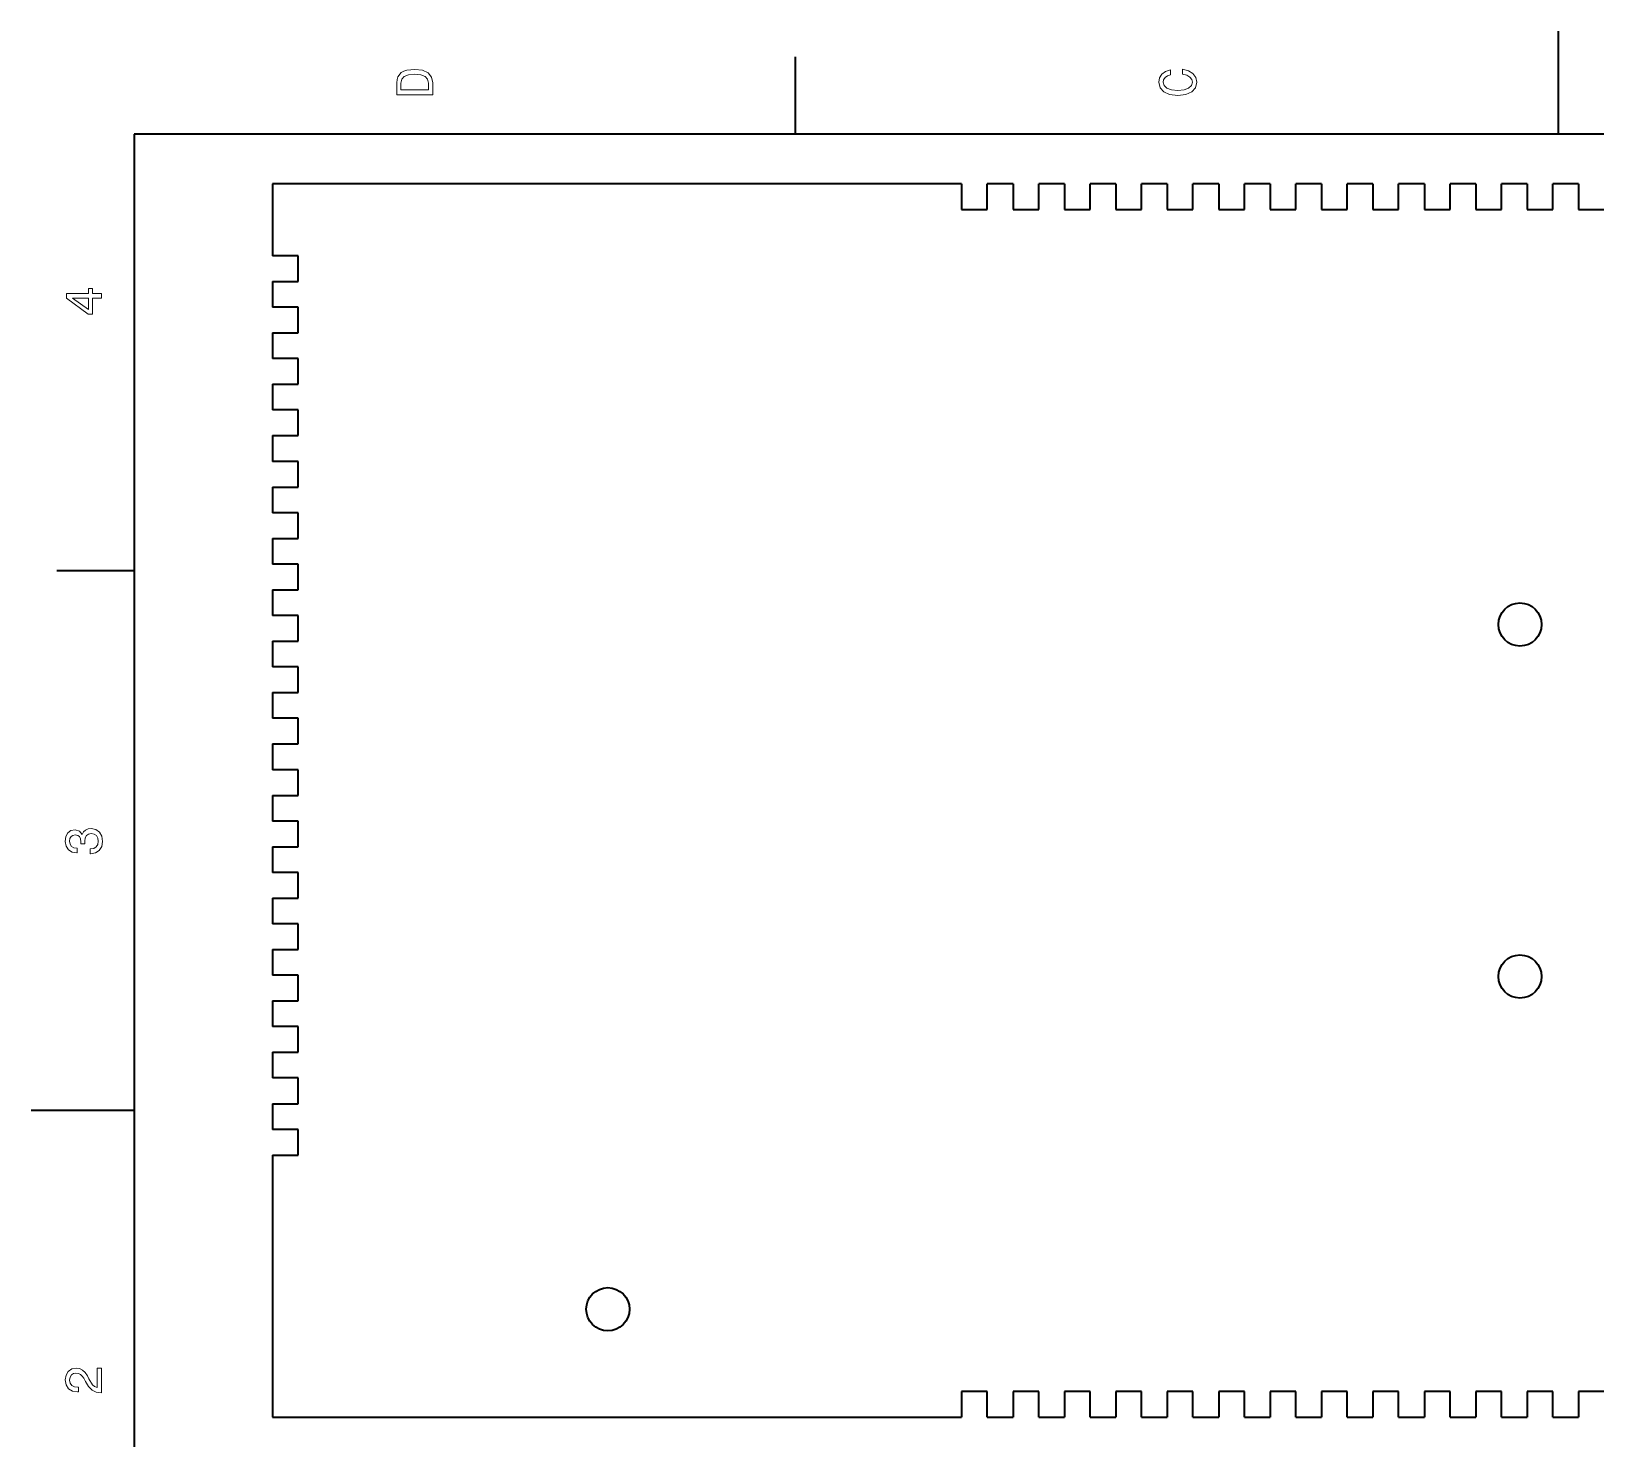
# Model space of a CAD drawing. Extents: x 0 to 297, y 0 to 210.
# Drawn here: x 0 to 152.1, y 73.1 to 210 of the extents above; entities that cross this region are included whole.
import ezdxf

# ---------------------------------------------------------------- set-up
doc = ezdxf.new("R2010")
doc.units = 0

msp = doc.modelspace()

# ---------------------------------------------------------------- linework, layer by layer
at = {"color": 7, "lineweight": 35}
for p, q in [((148.5, 200), (148.5, 210)), ((74.300003, 200), (74.300003, 207.5)), ((287, 200), (10, 200)), ((10, 200), (10, 10)), ((90.466797, 195.152878), (23.466797, 195.152878)), ((23.466797, 195.152878), (23.466797, 188.152878)), ((90.466797, 195.152878), (90.466797, 192.652878)), ((95.466797, 195.152878), (92.966797, 195.152878)), ((92.966797, 192.652878), (92.966797, 195.152878)), ((95.466797, 195.152878), (95.466797, 192.652878)), ((100.466797, 195.152878), (97.966797, 195.152878)), ((97.966797, 192.652878), (97.966797, 195.152878)), ((100.466797, 195.152878), (100.466797, 192.652878)), ((105.466797, 195.152878), (102.966797, 195.152878)), ((102.966797, 192.652878), (102.966797, 195.152878)), ((105.466797, 195.152878), (105.466797, 192.652878)), ((110.466797, 195.152878), (107.966797, 195.152878)), ((107.966797, 192.652878), (107.966797, 195.152878)), ((110.466797, 195.152878), (110.466797, 192.652878)), ((115.466797, 195.152878), (112.966797, 195.152878)), ((112.966797, 192.652878), (112.966797, 195.152878)), ((115.466797, 195.152878), (115.466797, 192.652878)), ((120.466797, 195.152878), (117.966797, 195.152878)), ((117.966797, 192.652878), (117.966797, 195.152878)), ((120.466797, 195.152878), (120.466797, 192.652878)), ((125.466797, 195.152878), (122.966797, 195.152878)), ((122.966797, 192.652878), (122.966797, 195.152878)), ((125.466797, 195.152878), (125.466797, 192.652878)), ((130.466797, 195.152878), (127.966797, 195.152878)), ((127.966797, 192.652878), (127.966797, 195.152878)), ((130.466797, 195.152878), (130.466797, 192.652878)), ((135.466797, 195.152878), (132.966797, 195.152878)), ((132.966797, 192.652878), (132.966797, 195.152878)), ((135.466797, 195.152878), (135.466797, 192.652878)), ((140.466797, 195.152878), (137.966797, 195.152878)), ((137.966797, 192.652878), (137.966797, 195.152878)), ((140.466797, 195.152878), (140.466797, 192.652878)), ((145.466797, 195.152878), (142.966797, 195.152878)), ((142.966797, 192.652878), (142.966797, 195.152878)), ((145.466797, 195.152878), (145.466797, 192.652878)), ((150.466797, 195.152878), (147.966797, 195.152878)), ((147.966797, 192.652878), (147.966797, 195.152878)), ((150.466797, 195.152878), (150.466797, 192.652878)), ((90.466797, 192.652878), (92.966797, 192.652878)), ((95.466797, 192.652878), (97.966797, 192.652878)), ((100.466797, 192.652878), (102.966797, 192.652878)), ((105.466797, 192.652878), (107.966797, 192.652878)), ((110.466797, 192.652878), (112.966797, 192.652878)), ((115.466797, 192.652878), (117.966797, 192.652878)), ((120.466797, 192.652878), (122.966797, 192.652878)), ((125.466797, 192.652878), (127.966797, 192.652878)), ((130.466797, 192.652878), (132.966797, 192.652878)), ((135.466797, 192.652878), (137.966797, 192.652878)), ((140.466797, 192.652878), (142.966797, 192.652878)), ((145.466797, 192.652878), (147.966797, 192.652878)), ((150.466797, 192.652878), (152.966797, 192.652878)), ((25.966797, 188.152878), (23.466797, 188.152878)), ((25.966797, 185.652878), (25.966797, 188.152878)), ((23.466797, 185.652878), (25.966797, 185.652878)), ((23.466797, 185.652878), (23.466797, 183.152878)), ((25.966797, 183.152878), (23.466797, 183.152878)), ((25.966797, 180.652878), (25.966797, 183.152878)), ((23.466797, 180.652878), (23.466797, 178.152878)), ((23.466797, 180.652878), (25.966797, 180.652878)), ((25.966797, 178.152878), (23.466797, 178.152878)), ((25.966797, 175.652878), (25.966797, 178.152878)), ((23.466797, 175.652878), (25.966797, 175.652878)), ((23.466797, 175.652878), (23.466797, 173.152878)), ((25.966797, 173.152878), (23.466797, 173.152878)), ((25.966797, 170.652878), (25.966797, 173.152878)), ((23.466797, 170.652878), (25.966797, 170.652878)), ((23.466797, 170.652878), (23.466797, 168.152878)), ((25.966797, 168.152878), (23.466797, 168.152878)), ((25.966797, 165.652878), (25.966797, 168.152878)), ((23.466797, 165.652878), (25.966797, 165.652878)), ((23.466797, 165.652878), (23.466797, 163.152878)), ((25.966797, 163.152878), (23.466797, 163.152878)), ((25.966797, 160.652878), (25.966797, 163.152878)), ((23.466797, 160.652878), (25.966797, 160.652878)), ((23.466797, 160.652878), (23.466797, 158.152878)), ((10, 157.5), (2.5, 157.5)), ((25.966797, 158.152878), (23.466797, 158.152878)), ((25.966797, 155.652878), (25.966797, 158.152878)), ((23.466797, 155.652878), (25.966797, 155.652878)), ((23.466797, 155.652878), (23.466797, 153.152878)), ((25.966797, 153.152878), (23.466797, 153.152878)), ((25.966797, 150.652878), (25.966797, 153.152878)), ((23.466797, 150.652878), (25.966797, 150.652878)), ((23.466797, 150.652878), (23.466797, 148.152878)), ((25.966797, 148.152878), (23.466797, 148.152878)), ((25.966797, 145.652878), (25.966797, 148.152878)), ((23.466797, 145.652878), (25.966797, 145.652878)), ((23.466797, 145.652878), (23.466797, 143.152878)), ((25.966797, 143.152878), (23.466797, 143.152878)), ((25.966797, 140.652878), (25.966797, 143.152878)), ((23.466797, 140.652878), (25.966797, 140.652878)), ((23.466797, 140.652878), (23.466797, 138.152878)), ((25.966797, 138.152878), (23.466797, 138.152878)), ((25.966797, 135.652878), (25.966797, 138.152878)), ((23.466797, 135.652878), (25.966797, 135.652878)), ((23.466797, 135.652878), (23.466797, 133.152878)), ((25.966797, 133.152878), (23.466797, 133.152878)), ((25.966797, 130.652878), (25.966797, 133.152878)), ((23.466797, 130.652878), (25.966797, 130.652878)), ((23.466797, 130.652878), (23.466797, 128.152878)), ((25.966797, 128.152878), (23.466797, 128.152878)), ((25.966797, 125.652878), (25.966797, 128.152878)), ((23.466797, 125.652878), (25.966797, 125.652878)), ((23.466797, 125.652878), (23.466797, 123.152878)), ((25.966797, 123.152878), (23.466797, 123.152878)), ((25.966797, 120.652878), (25.966797, 123.152878)), ((23.466797, 120.652878), (25.966797, 120.652878)), ((23.466797, 120.652878), (23.466797, 118.152878)), ((25.966797, 118.152878), (23.466797, 118.152878)), ((25.966797, 115.652878), (25.966797, 118.152878)), ((23.466797, 115.652878), (25.966797, 115.652878)), ((23.466797, 115.652878), (23.466797, 113.152878)), ((25.966797, 113.152878), (23.466797, 113.152878)), ((25.966797, 110.652878), (25.966797, 113.152878)), ((23.466797, 110.652878), (25.966797, 110.652878)), ((23.466797, 110.652878), (23.466797, 108.152878)), ((25.966797, 108.152878), (23.466797, 108.152878)), ((25.966797, 105.652878), (25.966797, 108.152878)), ((10, 105), (0, 105)), ((23.466797, 105.652878), (25.966797, 105.652878)), ((23.466797, 105.652878), (23.466797, 103.152878)), ((25.966797, 103.152878), (23.466797, 103.152878)), ((25.966797, 100.652878), (25.966797, 103.152878)), ((23.466797, 100.652878), (25.966797, 100.652878)), ((23.466797, 100.652878), (23.466797, 75.152878)), ((90.466797, 77.652878), (90.466797, 75.152878)), ((92.966797, 77.652878), (90.466797, 77.652878)), ((92.966797, 75.152878), (92.966797, 77.652878)), ((95.466797, 77.652878), (95.466797, 75.152878)), ((97.966797, 77.652878), (95.466797, 77.652878)), ((97.966797, 75.152878), (97.966797, 77.652878)), ((100.466797, 77.652878), (100.466797, 75.152878)), ((102.966797, 77.652878), (100.466797, 77.652878)), ((102.966797, 75.152878), (102.966797, 77.652878)), ((105.466797, 77.652878), (105.466797, 75.152878)), ((107.966797, 77.652878), (105.466797, 77.652878)), ((107.966797, 75.152878), (107.966797, 77.652878)), ((110.466797, 77.652878), (110.466797, 75.152878)), ((112.966797, 77.652878), (110.466797, 77.652878)), ((112.966797, 75.152878), (112.966797, 77.652878)), ((115.466797, 77.652878), (115.466797, 75.152878)), ((117.966797, 77.652878), (115.466797, 77.652878)), ((117.966797, 75.152878), (117.966797, 77.652878)), ((120.466797, 77.652878), (120.466797, 75.152878)), ((122.966797, 77.652878), (120.466797, 77.652878)), ((122.966797, 75.152878), (122.966797, 77.652878)), ((125.466797, 77.652878), (125.466797, 75.152878)), ((127.966797, 77.652878), (125.466797, 77.652878)), ((127.966797, 75.152878), (127.966797, 77.652878)), ((130.466797, 77.652878), (130.466797, 75.152878)), ((132.966797, 77.652878), (130.466797, 77.652878)), ((132.966797, 75.152878), (132.966797, 77.652878)), ((135.466797, 77.652878), (135.466797, 75.152878)), ((137.966797, 77.652878), (135.466797, 77.652878)), ((137.966797, 75.152878), (137.966797, 77.652878)), ((140.466797, 77.652878), (140.466797, 75.152878)), ((142.966797, 77.652878), (140.466797, 77.652878)), ((142.966797, 75.152878), (142.966797, 77.652878)), ((145.466797, 77.652878), (145.466797, 75.152878)), ((147.966797, 77.652878), (145.466797, 77.652878)), ((147.966797, 75.152878), (147.966797, 77.652878)), ((150.466797, 77.652878), (150.466797, 75.152878)), ((152.966797, 77.652878), (150.466797, 77.652878)), ((23.466797, 75.152878), (90.466797, 75.152878)), ((92.966797, 75.152878), (95.466797, 75.152878)), ((97.966797, 75.152878), (100.466797, 75.152878)), ((102.966797, 75.152878), (105.466797, 75.152878)), ((107.966797, 75.152878), (110.466797, 75.152878)), ((112.966797, 75.152878), (115.466797, 75.152878)), ((117.966797, 75.152878), (120.466797, 75.152878)), ((122.966797, 75.152878), (125.466797, 75.152878)), ((127.966797, 75.152878), (130.466797, 75.152878)), ((132.966797, 75.152878), (135.466797, 75.152878)), ((137.966797, 75.152878), (140.466797, 75.152878)), ((142.966797, 75.152878), (145.466797, 75.152878)), ((147.966797, 75.152878), (150.466797, 75.152878))]:
    msp.add_line(p, q, dxfattribs=at)
at = {"color": 7, "lineweight": 13}
for points in [[(35.533215, 204.994965), (35.533215, 203.829971), (39.033215, 203.829971), (39.033215, 204.994965), (38.922264, 205.544678), (38.584366, 205.953171), (38.034657, 206.205338), (37.283215, 206.296112), (36.516644, 206.215424), (36.21405, 206.114563), (35.971977, 205.973343), (35.644165, 205.56485), (35.563473, 205.297562)], [(35.951801, 204.959656), (36.027451, 205.342941), (36.259438, 205.605194), (36.672985, 205.761536), (37.283215, 205.811966), (37.873272, 205.756485), (38.286816, 205.600143), (38.533936, 205.332855), (38.614628, 204.959656), (38.614628, 204.298996), (35.951801, 204.298996)], [(111.93206, 205.817017), (112.355698, 205.716141), (112.658287, 205.549713), (112.844887, 205.317734), (112.905403, 205.045395), (112.814629, 204.71759), (112.54229, 204.460388), (112.098488, 204.28891), (111.483215, 204.233429), (110.872986, 204.28891), (110.424141, 204.455338), (110.151802, 204.71254), (110.055984, 205.045395), (110.106415, 205.287476), (110.247627, 205.494247), (110.474571, 205.655624), (110.787247, 205.766571), (110.787247, 206.245682), (110.308144, 206.094391), (109.94503, 205.832138), (109.718086, 205.474075), (109.63739, 205.045395), (109.763474, 204.510818), (110.116501, 204.10231), (110.696472, 203.840057), (111.483215, 203.749283), (112.269958, 203.840057), (112.84993, 204.10231), (113.208, 204.510818), (113.329041, 205.045395), (113.233215, 205.51442), (112.965927, 205.892654), (112.527161, 206.159943), (111.93206, 206.301163)], [(6.833213, 184.02739), (6.833213, 184.481277), (5.965778, 184.481277), (5.965778, 184.98056), (5.56232, 184.98056), (5.56232, 184.481277), (3.408862, 184.481277), (3.408862, 184.022339), (5.521974, 182.489197), (5.965778, 182.489197), (5.965778, 184.02739)], [(5.56232, 182.912827), (3.993876, 184.02739), (5.56232, 184.02739)], [(5.733789, 129.979111), (5.769093, 129.979111), (6.253242, 130.059799), (6.616354, 130.296829), (6.848343, 130.670029), (6.934078, 131.164276), (6.848343, 131.688766), (6.626441, 132.082138), (6.273415, 132.334305), (5.819525, 132.425079), (5.521974, 132.384735), (5.2799, 132.273788), (5.0933, 132.092224), (4.957133, 131.850143), (4.684798, 132.177963), (4.251081, 132.293961), (3.857709, 132.218307), (3.560158, 132.00145), (3.373559, 131.648422), (3.307997, 131.164276), (3.388689, 130.710388), (3.610591, 130.362396), (3.963617, 130.135452), (4.432637, 130.059799), (4.467939, 130.059799), (4.467939, 130.508652), (4.145173, 130.548996), (3.913184, 130.680115), (3.771974, 130.891937), (3.721542, 131.189484), (3.761888, 131.451736), (3.867795, 131.643372), (4.039265, 131.759369), (4.271254, 131.804764), (4.518372, 131.759369), (4.684798, 131.638336), (4.785663, 131.426514), (4.815922, 131.139053), (4.810879, 130.942368), (5.209294, 130.942368), (5.199208, 131.189484), (5.244596, 131.507217), (5.365634, 131.744247), (5.56232, 131.885452), (5.819525, 131.935883), (6.112032, 131.880417), (6.328891, 131.734161), (6.465058, 131.502167), (6.510447, 131.194534), (6.460014, 130.876801), (6.308718, 130.644821), (6.066643, 130.498566), (5.733789, 130.443085)], [(6.833213, 77.519447), (6.833213, 79.925072), (6.399496, 79.925072), (6.399496, 78.023773), (6.162464, 78.129684), (5.965778, 78.311241), (5.607709, 78.871033), (5.456412, 79.168587), (5.239553, 79.501442), (4.987392, 79.738472), (4.689841, 79.874641), (4.351945, 79.925072), (3.928314, 79.839333), (3.595461, 79.602303), (3.383646, 79.239189), (3.307997, 78.770172), (3.393732, 78.286018), (3.630764, 77.91787), (4.009006, 77.680832), (4.508286, 77.600143), (4.578891, 77.600143), (4.578891, 78.059074), (4.538545, 78.059074), (4.195605, 78.104462), (3.943444, 78.240631), (3.782061, 78.457489), (3.726585, 78.744957), (3.777017, 79.03746), (3.903098, 79.254318), (4.099784, 79.395531), (4.346902, 79.445961), (4.578891, 79.41066), (4.775577, 79.314842), (4.947046, 79.153458), (5.098343, 78.931557), (5.259727, 78.634003), (5.572406, 78.139771), (5.90526, 77.791786), (6.308718, 77.585014), (6.818084, 77.519447)]]:
    msp.add_lwpolyline(points, close=True, dxfattribs=at)
at = {"color": 7, "lineweight": 35}
for centre in [(144.7668, 152.277878), (144.7668, 118.027878), (56.066795, 85.652878)]:
    msp.add_circle(centre, 2.1, dxfattribs=at)

doc.saveas('drawing.dxf')
